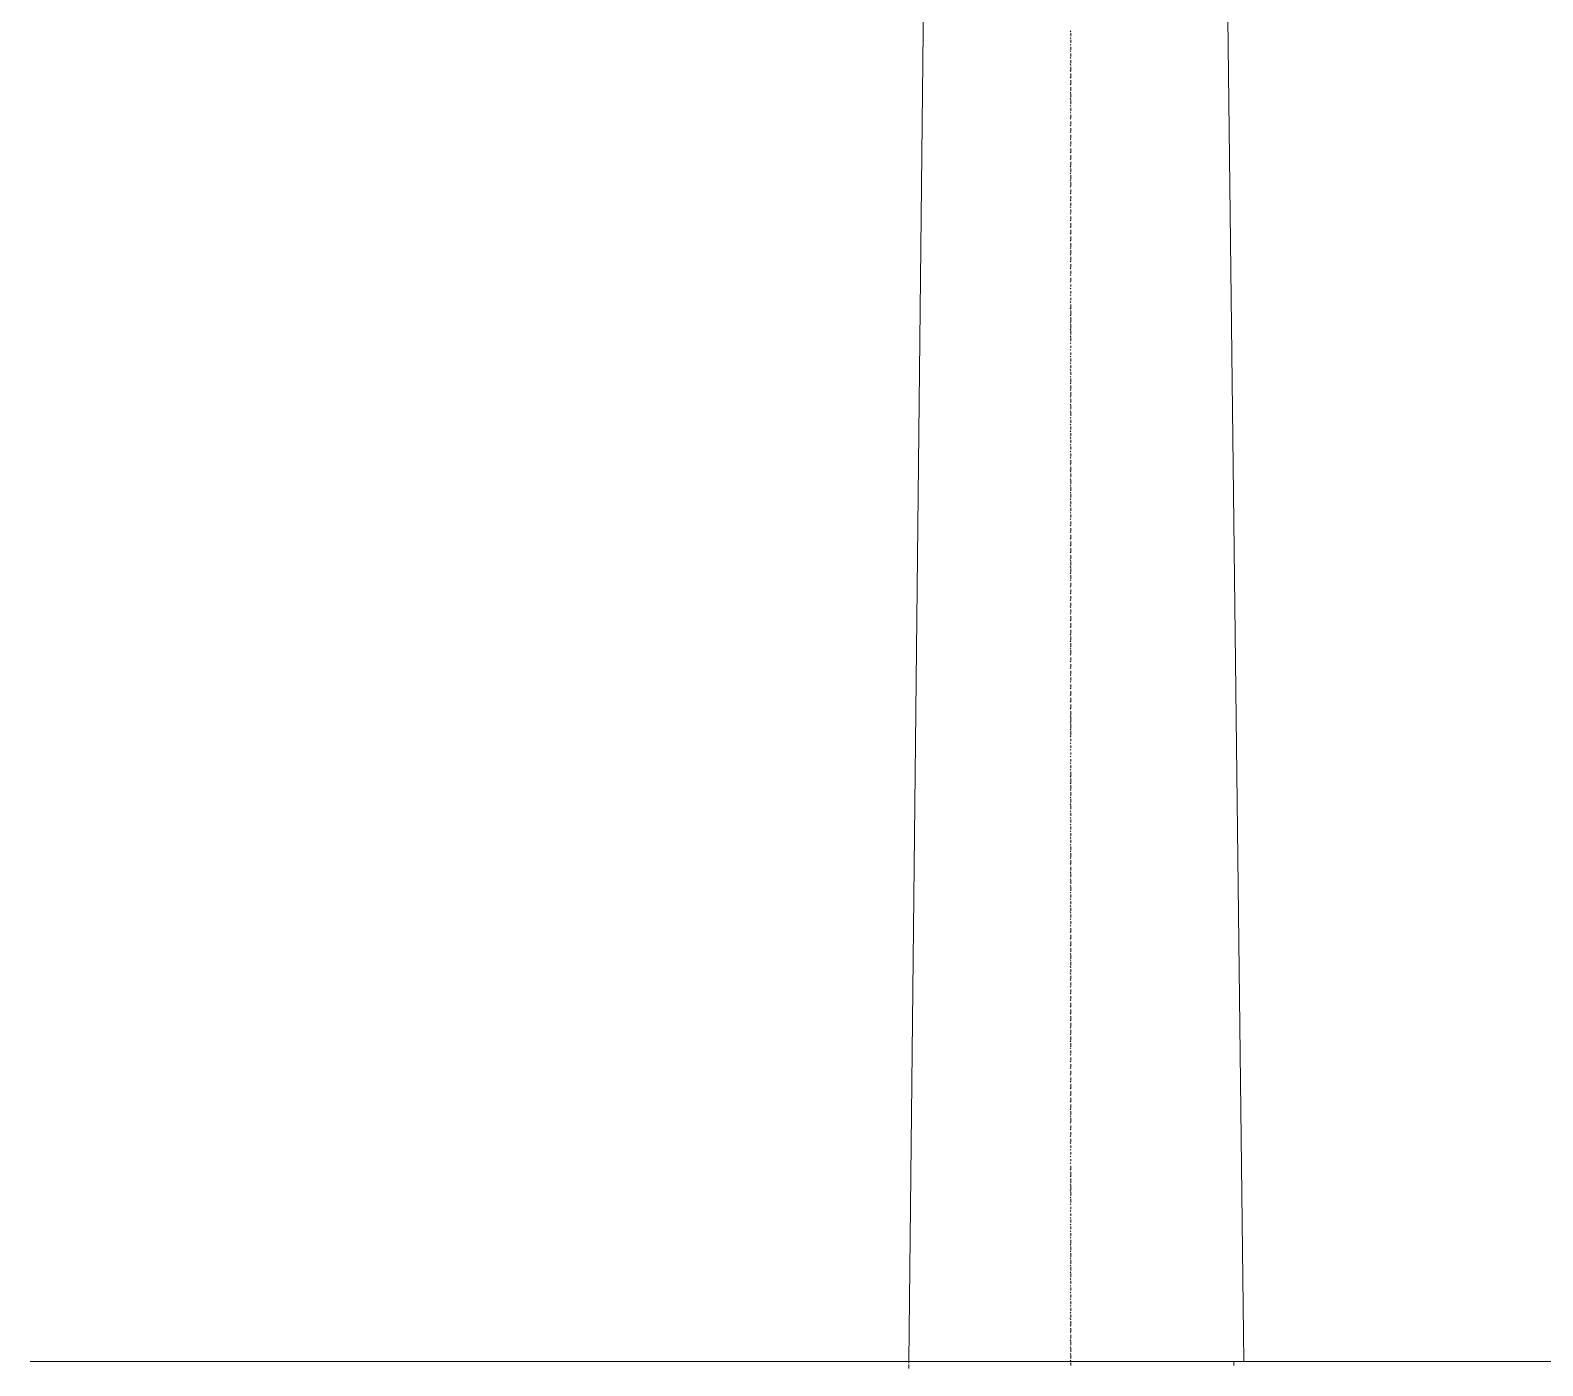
# Model space of a CAD drawing. Header units: millimetres. Extents: x 2928 to 3112, y 1220 to 1280.
# Drawn here: x 3039.509 to 3042.855, y 1232.424 to 1235.379 of the extents above; entities that cross this region are included whole.
import ezdxf

# ---------------------------------------------------------------- set-up
doc = ezdxf.new("R2010")
doc.units = ezdxf.units.MM

msp = doc.modelspace()

# ---------------------------------------------------------------- linework, layer by layer
at = {"color": 7, "linetype": 'Continuous', "lineweight": 5, "true_color": 0x000007}
for points in [[(3041.4529, 1232.43348), (3041.60507, 1246.53539), (3041.60507, 1246.53539)], [(3042.02683, 1246.49569), (3042.19389, 1232.43348), (3042.19389, 1232.43348)]]:
    msp.add_lwpolyline(points, dxfattribs=at)
at = {"color": 252, "linetype": 'Continuous', "lineweight": 13, "true_color": 0x989898}
for points in [[(3041.81182, 1235.37593), (3041.81016, 1235.37758), (3041.81016, 1235.37758)], [(3041.81182, 1235.36104), (3041.81016, 1235.3627), (3041.81016, 1235.3627)], [(3041.81182, 1235.366), (3041.81182, 1235.37262), (3041.81182, 1235.37262)], [(3041.81182, 1235.35112), (3041.81182, 1235.35773), (3041.81182, 1235.35773)], [(3041.81182, 1235.34616), (3041.81016, 1235.34781), (3041.81016, 1235.34781)], [(3041.81182, 1235.33127), (3041.81016, 1235.33458), (3041.81016, 1235.33458)], [(3041.81182, 1235.31638), (3041.81016, 1235.31969), (3041.81016, 1235.31969)], [(3041.81182, 1235.33623), (3041.81182, 1235.34285), (3041.81182, 1235.34285)], [(3041.81182, 1235.32135), (3041.81182, 1235.32796), (3041.81182, 1235.32796)], [(3041.81182, 1235.3015), (3041.81016, 1235.30481), (3041.81016, 1235.30481)], [(3041.81182, 1235.28827), (3041.81016, 1235.28992), (3041.81016, 1235.28992)], [(3041.81182, 1235.30646), (3041.81182, 1235.31308), (3041.81182, 1235.31308)], [(3041.81182, 1235.28992), (3041.81182, 1235.29819), (3041.81182, 1235.29819)], [(3041.81182, 1235.27503), (3041.81182, 1235.2833), (3041.81182, 1235.2833)], [(3041.81182, 1235.27338), (3041.81016, 1235.27503), (3041.81016, 1235.27503)], [(3041.81182, 1235.25849), (3041.81016, 1235.26015), (3041.81016, 1235.26015)], [(3041.81182, 1235.26015), (3041.81182, 1235.26842), (3041.81182, 1235.26842)], [(3041.81182, 1235.24526), (3041.81182, 1235.25353), (3041.81182, 1235.25353)], [(3041.81182, 1235.2403), (3041.81016, 1235.24195), (3041.81016, 1235.24195)], [(3041.81182, 1235.22541), (3041.81016, 1235.22872), (3041.81016, 1235.22872)], [(3041.81182, 1235.23038), (3041.81182, 1235.23865), (3041.81182, 1235.23865)], [(3041.81182, 1235.21549), (3041.81182, 1235.22376), (3041.81182, 1235.22376)], [(3041.81182, 1235.21053), (3041.81016, 1235.21384), (3041.81016, 1235.21384)], [(3041.81182, 1235.19564), (3041.81016, 1235.19895), (3041.81016, 1235.19895)], [(3041.81182, 1235.18241), (3041.81016, 1235.18407), (3041.81016, 1235.18407)], [(3041.81182, 1235.20061), (3041.81182, 1235.20722), (3041.81182, 1235.20722)], [(3041.81182, 1235.18572), (3041.81182, 1235.19234), (3041.81182, 1235.19234)], [(3041.81182, 1235.16753), (3041.81016, 1235.16918), (3041.81016, 1235.16918)], [(3041.81182, 1235.15264), (3041.81016, 1235.15429), (3041.81016, 1235.15429)], [(3041.81182, 1235.17083), (3041.81182, 1235.17745), (3041.81182, 1235.17745)], [(3041.81182, 1235.15595), (3041.81182, 1235.16256), (3041.81182, 1235.16256)], [(3041.81182, 1235.13775), (3041.81016, 1235.13941), (3041.81016, 1235.13941)], [(3041.81182, 1235.12287), (3041.81016, 1235.12452), (3041.81016, 1235.12452)], [(3041.81182, 1235.14106), (3041.81182, 1235.14768), (3041.81182, 1235.14768)], [(3041.81182, 1235.12618), (3041.81182, 1235.13279), (3041.81182, 1235.13279)], [(3041.81182, 1235.10964), (3041.81182, 1235.11791), (3041.81182, 1235.11791)], [(3041.81182, 1235.10798), (3041.81016, 1235.10964), (3041.81016, 1235.10964)], [(3041.81182, 1235.0931), (3041.81016, 1235.09475), (3041.81016, 1235.09475)], [(3041.81182, 1235.09475), (3041.81182, 1235.10302), (3041.81182, 1235.10302)], [(3041.81182, 1235.07986), (3041.81182, 1235.08813), (3041.81182, 1235.08813)], [(3041.81182, 1235.07656), (3041.81016, 1235.07821), (3041.81016, 1235.07821)], [(3041.81182, 1235.06167), (3041.81016, 1235.06332), (3041.81016, 1235.06332)], [(3041.81182, 1235.06498), (3041.81182, 1235.07325), (3041.81182, 1235.07325)], [(3041.81182, 1235.05009), (3041.81182, 1235.05836), (3041.81182, 1235.05836)], [(3041.81182, 1235.04678), (3041.81016, 1235.04844), (3041.81016, 1235.04844)], [(3041.81182, 1235.0319), (3041.81016, 1235.03355), (3041.81016, 1235.03355)], [(3041.81182, 1235.01701), (3041.81016, 1235.01867), (3041.81016, 1235.01867)], [(3041.81182, 1235.03521), (3041.81182, 1235.04348), (3041.81182, 1235.04348)], [(3041.81182, 1235.02032), (3041.81182, 1235.02694), (3041.81182, 1235.02694)], [(3041.81182, 1235.00213), (3041.81016, 1235.00378), (3041.81016, 1235.00378)], [(3041.81182, 1234.98724), (3041.81016, 1234.98889), (3041.81016, 1234.98889)], [(3041.81182, 1235.00543), (3041.81182, 1235.01205), (3041.81182, 1235.01205)], [(3041.81182, 1234.99055), (3041.81182, 1234.99716), (3041.81182, 1234.99716)], [(3041.81182, 1234.97566), (3041.81182, 1234.98228), (3041.81182, 1234.98228)], [(3041.81182, 1234.97235), (3041.81016, 1234.97401), (3041.81016, 1234.97401)], [(3041.81182, 1234.95747), (3041.81016, 1234.95912), (3041.81016, 1234.95912)], [(3041.81182, 1234.96078), (3041.81182, 1234.96739), (3041.81182, 1234.96739)], [(3041.81182, 1234.94424), (3041.81182, 1234.95251), (3041.81182, 1234.95251)], [(3041.81182, 1234.94258), (3041.81016, 1234.94424), (3041.81016, 1234.94424)], [(3041.81182, 1234.9277), (3041.81016, 1234.92935), (3041.81016, 1234.92935)], [(3041.81182, 1234.92935), (3041.81182, 1234.93762), (3041.81182, 1234.93762)], [(3041.81182, 1234.91447), (3041.81182, 1234.92274), (3041.81182, 1234.92274)], [(3041.81182, 1234.91281), (3041.81016, 1234.91447), (3041.81016, 1234.91447)], [(3041.81182, 1234.89627), (3041.81016, 1234.89793), (3041.81016, 1234.89793)], [(3041.81182, 1234.88139), (3041.81016, 1234.88304), (3041.81016, 1234.88304)], [(3041.81182, 1234.89958), (3041.81182, 1234.90785), (3041.81182, 1234.90785)], [(3041.81182, 1234.88469), (3041.81182, 1234.89296), (3041.81182, 1234.89296)], [(3041.81182, 1234.8665), (3041.81016, 1234.86815), (3041.81016, 1234.86815)], [(3041.81182, 1234.85161), (3041.81016, 1234.85327), (3041.81016, 1234.85327)], [(3041.81182, 1234.86981), (3041.81182, 1234.87808), (3041.81182, 1234.87808)], [(3041.81182, 1234.85492), (3041.81182, 1234.86154), (3041.81182, 1234.86154)], [(3041.81182, 1234.83673), (3041.81016, 1234.83838), (3041.81016, 1234.83838)], [(3041.81182, 1234.82184), (3041.81016, 1234.8235), (3041.81016, 1234.8235)], [(3041.81182, 1234.84004), (3041.81182, 1234.84665), (3041.81182, 1234.84665)], [(3041.81182, 1234.82515), (3041.81182, 1234.83177), (3041.81182, 1234.83177)], [(3041.81182, 1234.81192), (3041.81182, 1234.81688), (3041.81182, 1234.81688)], [(3041.81182, 1234.80696), (3041.81016, 1234.80861), (3041.81016, 1234.80861)], [(3041.81182, 1234.79207), (3041.81016, 1234.79372), (3041.81016, 1234.79372)], [(3041.81182, 1234.79703), (3041.81182, 1234.80199), (3041.81182, 1234.80199)], [(3041.81182, 1234.78215), (3041.81182, 1234.78711), (3041.81182, 1234.78711)], [(3041.81182, 1234.77718), (3041.81016, 1234.77884), (3041.81016, 1234.77884)], [(3041.81182, 1234.7623), (3041.81016, 1234.76395), (3041.81016, 1234.76395)], [(3041.81182, 1234.74741), (3041.81016, 1234.74907), (3041.81016, 1234.74907)], [(3041.81182, 1234.76395), (3041.81182, 1234.77222), (3041.81182, 1234.77222)], [(3041.81182, 1234.74907), (3041.81182, 1234.75899), (3041.81182, 1234.75899)], [(3041.81182, 1234.73087), (3041.81016, 1234.73253), (3041.81016, 1234.73253)], [(3041.81182, 1234.71599), (3041.81016, 1234.71764), (3041.81016, 1234.71764)], [(3041.81182, 1234.73418), (3041.81182, 1234.7441), (3041.81182, 1234.7441)], [(3041.81182, 1234.71929), (3041.81182, 1234.72922), (3041.81182, 1234.72922)], [(3041.81182, 1234.70606), (3041.81182, 1234.71433), (3041.81182, 1234.71433)], [(3041.81182, 1234.7011), (3041.81016, 1234.70275), (3041.81016, 1234.70275)], [(3041.81182, 1234.68621), (3041.81016, 1234.68787), (3041.81016, 1234.68787)], [(3041.81182, 1234.69118), (3041.81182, 1234.69945), (3041.81182, 1234.69945)], [(3041.81182, 1234.67629), (3041.81182, 1234.68125), (3041.81182, 1234.68125)], [(3041.81182, 1234.67133), (3041.81016, 1234.67298), (3041.81016, 1234.67298)], [(3041.81182, 1234.65644), (3041.81016, 1234.6581), (3041.81016, 1234.6581)], [(3041.81182, 1234.6614), (3041.81182, 1234.66637), (3041.81182, 1234.66637)], [(3041.81182, 1234.64652), (3041.81182, 1234.65313), (3041.81182, 1234.65313)], [(3041.81182, 1234.64156), (3041.81016, 1234.64321), (3041.81016, 1234.64321)], [(3041.81182, 1234.62667), (3041.81016, 1234.62833), (3041.81016, 1234.62833)], [(3041.81182, 1234.63163), (3041.81182, 1234.63825), (3041.81182, 1234.63825)], [(3041.81182, 1234.61675), (3041.81182, 1234.62336), (3041.81182, 1234.62336)], [(3041.81182, 1234.61179), (3041.81016, 1234.61344), (3041.81016, 1234.61344)], [(3041.81182, 1234.5969), (3041.81016, 1234.59855), (3041.81016, 1234.59855)], [(3041.81182, 1234.58201), (3041.81016, 1234.58367), (3041.81016, 1234.58367)], [(3041.81182, 1234.60021), (3041.81182, 1234.60848), (3041.81182, 1234.60848)], [(3041.81182, 1234.58532), (3041.81182, 1234.59359), (3041.81182, 1234.59359)], [(3041.81182, 1234.56713), (3041.81016, 1234.56878), (3041.81016, 1234.56878)], [(3041.81182, 1234.55059), (3041.81016, 1234.55224), (3041.81016, 1234.55224)], [(3041.81182, 1234.57044), (3041.81182, 1234.57871), (3041.81182, 1234.57871)], [(3041.81182, 1234.55555), (3041.81182, 1234.56382), (3041.81182, 1234.56382)], [(3041.81182, 1234.54066), (3041.81182, 1234.54893), (3041.81182, 1234.54893)], [(3041.81182, 1234.5357), (3041.81016, 1234.53736), (3041.81016, 1234.53736)], [(3041.81182, 1234.52082), (3041.81016, 1234.52247), (3041.81016, 1234.52247)], [(3041.81182, 1234.52578), (3041.81182, 1234.53405), (3041.81182, 1234.53405)], [(3041.81182, 1234.51089), (3041.81182, 1234.51751), (3041.81182, 1234.51751)], [(3041.81182, 1234.50593), (3041.81016, 1234.50758), (3041.81016, 1234.50758)], [(3041.81182, 1234.49104), (3041.81016, 1234.4927), (3041.81016, 1234.4927)], [(3041.81182, 1234.49601), (3041.81182, 1234.50262), (3041.81182, 1234.50262)], [(3041.81182, 1234.48112), (3041.81182, 1234.48774), (3041.81182, 1234.48774)], [(3041.81182, 1234.47616), (3041.81016, 1234.47781), (3041.81016, 1234.47781)], [(3041.81182, 1234.46127), (3041.81016, 1234.46293), (3041.81016, 1234.46293)], [(3041.81182, 1234.44639), (3041.81016, 1234.44804), (3041.81016, 1234.44804)], [(3041.81182, 1234.46623), (3041.81182, 1234.47285), (3041.81182, 1234.47285)], [(3041.81182, 1234.45135), (3041.81182, 1234.45796), (3041.81182, 1234.45796)], [(3041.81182, 1234.4315), (3041.81016, 1234.43481), (3041.81016, 1234.43481)], [(3041.81182, 1234.41661), (3041.81016, 1234.41992), (3041.81016, 1234.41992)], [(3041.81182, 1234.43646), (3041.81182, 1234.44308), (3041.81182, 1234.44308)], [(3041.81182, 1234.41992), (3041.81182, 1234.42819), (3041.81182, 1234.42819)], [(3041.81182, 1234.40504), (3041.81182, 1234.41331), (3041.81182, 1234.41331)], [(3041.81182, 1234.40173), (3041.81016, 1234.40504), (3041.81016, 1234.40504)], [(3041.81182, 1234.38519), (3041.81016, 1234.38684), (3041.81016, 1234.38684)], [(3041.81182, 1234.39015), (3041.81182, 1234.39842), (3041.81182, 1234.39842)], [(3041.81182, 1234.37526), (3041.81182, 1234.38353), (3041.81182, 1234.38353)], [(3041.81182, 1234.3703), (3041.81016, 1234.37196), (3041.81016, 1234.37196)], [(3041.81182, 1234.35542), (3041.81016, 1234.35707), (3041.81016, 1234.35707)], [(3041.81182, 1234.36038), (3041.81182, 1234.36865), (3041.81182, 1234.36865)], [(3041.81182, 1234.34549), (3041.81182, 1234.35376), (3041.81182, 1234.35376)], [(3041.81182, 1234.34053), (3041.81016, 1234.34219), (3041.81016, 1234.34219)], [(3041.81182, 1234.32565), (3041.81016, 1234.32895), (3041.81016, 1234.32895)], [(3041.81182, 1234.31076), (3041.81016, 1234.31407), (3041.81016, 1234.31407)], [(3041.81182, 1234.33061), (3041.81182, 1234.33722), (3041.81182, 1234.33722)], [(3041.81182, 1234.31572), (3041.81182, 1234.32234), (3041.81182, 1234.32234)], [(3041.81182, 1234.29587), (3041.81016, 1234.29918), (3041.81016, 1234.29918)], [(3041.81182, 1234.28264), (3041.81016, 1234.2843), (3041.81016, 1234.2843)], [(3041.81182, 1234.30084), (3041.81182, 1234.30745), (3041.81182, 1234.30745)], [(3041.81182, 1234.28595), (3041.81182, 1234.29257), (3041.81182, 1234.29257)], [(3041.81182, 1234.26776), (3041.81016, 1234.26941), (3041.81016, 1234.26941)], [(3041.81182, 1234.25287), (3041.81016, 1234.25452), (3041.81016, 1234.25452)], [(3041.81182, 1234.27106), (3041.81182, 1234.27768), (3041.81182, 1234.27768)], [(3041.81182, 1234.25452), (3041.81182, 1234.26279), (3041.81182, 1234.26279)], [(3041.81182, 1234.23964), (3041.81182, 1234.24791), (3041.81182, 1234.24791)], [(3041.81182, 1234.23798), (3041.81016, 1234.23964), (3041.81016, 1234.23964)], [(3041.81182, 1234.2231), (3041.81016, 1234.22475), (3041.81016, 1234.22475)], [(3041.81182, 1234.22475), (3041.81182, 1234.23302), (3041.81182, 1234.23302)], [(3041.81182, 1234.20987), (3041.81182, 1234.21814), (3041.81182, 1234.21814)], [(3041.81182, 1234.2049), (3041.81016, 1234.20821), (3041.81016, 1234.20821)], [(3041.81182, 1234.19002), (3041.81016, 1234.19333), (3041.81016, 1234.19333)], [(3041.81182, 1234.19498), (3041.81182, 1234.20325), (3041.81182, 1234.20325)], [(3041.81182, 1234.18009), (3041.81182, 1234.18836), (3041.81182, 1234.18836)], [(3041.81182, 1234.17679), (3041.81016, 1234.17844), (3041.81016, 1234.17844)], [(3041.81182, 1234.1619), (3041.81016, 1234.16355), (3041.81016, 1234.16355)], [(3041.81182, 1234.14701), (3041.81016, 1234.14867), (3041.81016, 1234.14867)], [(3041.81182, 1234.16521), (3041.81182, 1234.17348), (3041.81182, 1234.17348)], [(3041.81182, 1234.15032), (3041.81182, 1234.15694), (3041.81182, 1234.15694)], [(3041.81182, 1234.13213), (3041.81016, 1234.13378), (3041.81016, 1234.13378)], [(3041.81182, 1234.11724), (3041.81016, 1234.1189), (3041.81016, 1234.1189)], [(3041.81182, 1234.13544), (3041.81182, 1234.14205), (3041.81182, 1234.14205)], [(3041.81182, 1234.12055), (3041.81182, 1234.12717), (3041.81182, 1234.12717)], [(3041.81182, 1234.10566), (3041.81182, 1234.11228), (3041.81182, 1234.11228)], [(3041.81182, 1234.10236), (3041.81016, 1234.10401), (3041.81016, 1234.10401)], [(3041.81182, 1234.08747), (3041.81016, 1234.08912), (3041.81016, 1234.08912)], [(3041.81182, 1234.09078), (3041.81182, 1234.09739), (3041.81182, 1234.09739)], [(3041.81182, 1234.07424), (3041.81182, 1234.08251), (3041.81182, 1234.08251)], [(3041.81182, 1234.07259), (3041.81016, 1234.07424), (3041.81016, 1234.07424)], [(3041.81182, 1234.0577), (3041.81016, 1234.05935), (3041.81016, 1234.05935)], [(3041.81182, 1234.05935), (3041.81182, 1234.06762), (3041.81182, 1234.06762)], [(3041.81182, 1234.04447), (3041.81182, 1234.05274), (3041.81182, 1234.05274)], [(3041.81182, 1234.04116), (3041.81016, 1234.04281), (3041.81016, 1234.04281)], [(3041.81182, 1234.02627), (3041.81016, 1234.02793), (3041.81016, 1234.02793)], [(3041.81182, 1234.01139), (3041.81016, 1234.01304), (3041.81016, 1234.01304)], [(3041.81182, 1234.02958), (3041.81182, 1234.03785), (3041.81182, 1234.03785)], [(3041.81182, 1234.0147), (3041.81182, 1234.02297), (3041.81182, 1234.02297)], [(3041.81182, 1233.9965), (3041.81016, 1233.99816), (3041.81016, 1233.99816)], [(3041.81182, 1233.98162), (3041.81016, 1233.98327), (3041.81016, 1233.98327)], [(3041.81182, 1233.99981), (3041.81182, 1234.00808), (3041.81182, 1234.00808)], [(3041.81182, 1233.98492), (3041.81182, 1233.99154), (3041.81182, 1233.99154)], [(3041.81182, 1233.96673), (3041.81016, 1233.96838), (3041.81016, 1233.96838)], [(3041.81182, 1233.95184), (3041.81016, 1233.9535), (3041.81016, 1233.9535)], [(3041.81182, 1233.97004), (3041.81182, 1233.97665), (3041.81182, 1233.97665)], [(3041.81182, 1233.95515), (3041.81182, 1233.96177), (3041.81182, 1233.96177)], [(3041.81182, 1233.94027), (3041.81182, 1233.94688), (3041.81182, 1233.94688)], [(3041.81182, 1233.93696), (3041.81016, 1233.93861), (3041.81016, 1233.93861)], [(3041.81182, 1233.92207), (3041.81016, 1233.92373), (3041.81016, 1233.92373)], [(3041.81182, 1233.92538), (3041.81182, 1233.932), (3041.81182, 1233.932)], [(3041.81182, 1233.90884), (3041.81182, 1233.91711), (3041.81182, 1233.91711)], [(3041.81182, 1233.90719), (3041.81016, 1233.90884), (3041.81016, 1233.90884)], [(3041.81182, 1233.8923), (3041.81016, 1233.89395), (3041.81016, 1233.89395)], [(3041.81182, 1233.87741), (3041.81016, 1233.87907), (3041.81016, 1233.87907)], [(3041.81182, 1233.89395), (3041.81182, 1233.90222), (3041.81182, 1233.90222)], [(3041.81182, 1233.87907), (3041.81182, 1233.88734), (3041.81182, 1233.88734)], [(3041.81182, 1233.86087), (3041.81016, 1233.86253), (3041.81016, 1233.86253)], [(3041.81182, 1233.84599), (3041.81016, 1233.84764), (3041.81016, 1233.84764)], [(3041.81182, 1233.86418), (3041.81182, 1233.87245), (3041.81182, 1233.87245)], [(3041.81182, 1233.8493), (3041.81182, 1233.85922), (3041.81182, 1233.85922)], [(3041.81182, 1233.83441), (3041.81182, 1233.84433), (3041.81182, 1233.84433)], [(3041.81182, 1233.8311), (3041.81016, 1233.83276), (3041.81016, 1233.83276)], [(3041.81182, 1233.81622), (3041.81016, 1233.81787), (3041.81016, 1233.81787)], [(3041.81182, 1233.81952), (3041.81182, 1233.82945), (3041.81182, 1233.82945)], [(3041.81182, 1233.80629), (3041.81182, 1233.81125), (3041.81182, 1233.81125)], [(3041.81182, 1233.80133), (3041.81016, 1233.80298), (3041.81016, 1233.80298)], [(3041.81182, 1233.78645), (3041.81016, 1233.7881), (3041.81016, 1233.7881)], [(3041.81182, 1233.79141), (3041.81182, 1233.79637), (3041.81182, 1233.79637)], [(3041.81182, 1233.77652), (3041.81182, 1233.78148), (3041.81182, 1233.78148)], [(3041.81182, 1233.77156), (3041.81016, 1233.77321), (3041.81016, 1233.77321)], [(3041.81182, 1233.75667), (3041.81016, 1233.75833), (3041.81016, 1233.75833)], [(3041.81182, 1233.76164), (3041.81182, 1233.7666), (3041.81182, 1233.7666)], [(3041.81182, 1233.74675), (3041.81182, 1233.75337), (3041.81182, 1233.75337)], [(3041.81182, 1233.74179), (3041.81016, 1233.74344), (3041.81016, 1233.74344)], [(3041.81182, 1233.7269), (3041.81016, 1233.72856), (3041.81016, 1233.72856)], [(3041.81182, 1233.71202), (3041.81016, 1233.71367), (3041.81016, 1233.71367)], [(3041.81182, 1233.72856), (3041.81182, 1233.73848), (3041.81182, 1233.73848)], [(3041.81182, 1233.71367), (3041.81182, 1233.72359), (3041.81182, 1233.72359)], [(3041.81182, 1233.69713), (3041.81016, 1233.69878), (3041.81016, 1233.69878)], [(3041.81182, 1233.68059), (3041.81016, 1233.68224), (3041.81016, 1233.68224)], [(3041.81182, 1233.70044), (3041.81182, 1233.70871), (3041.81182, 1233.70871)], [(3041.81182, 1233.68555), (3041.81182, 1233.69382), (3041.81182, 1233.69382)], [(3041.81182, 1233.67067), (3041.81182, 1233.67894), (3041.81182, 1233.67894)], [(3041.81182, 1233.6657), (3041.81016, 1233.66736), (3041.81016, 1233.66736)], [(3041.81182, 1233.65082), (3041.81016, 1233.65247), (3041.81016, 1233.65247)], [(3041.81182, 1233.65578), (3041.81182, 1233.66405), (3041.81182, 1233.66405)], [(3041.81182, 1233.64089), (3041.81182, 1233.64751), (3041.81182, 1233.64751)], [(3041.81182, 1233.63593), (3041.81016, 1233.63759), (3041.81016, 1233.63759)], [(3041.81182, 1233.62105), (3041.81016, 1233.6227), (3041.81016, 1233.6227)], [(3041.81182, 1233.62601), (3041.81182, 1233.63262), (3041.81182, 1233.63262)], [(3041.81182, 1233.61112), (3041.81182, 1233.61774), (3041.81182, 1233.61774)], [(3041.81182, 1233.60616), (3041.81016, 1233.60781), (3041.81016, 1233.60781)], [(3041.81182, 1233.59127), (3041.81016, 1233.59293), (3041.81016, 1233.59293)], [(3041.81182, 1233.57639), (3041.81016, 1233.57804), (3041.81016, 1233.57804)], [(3041.81182, 1233.59624), (3041.81182, 1233.60285), (3041.81182, 1233.60285)], [(3041.81182, 1233.58135), (3041.81182, 1233.58797), (3041.81182, 1233.58797)], [(3041.81182, 1233.5615), (3041.81016, 1233.56316), (3041.81016, 1233.56316)], [(3041.81182, 1233.54662), (3041.81016, 1233.54827), (3041.81016, 1233.54827)], [(3041.81182, 1233.56481), (3041.81182, 1233.57308), (3041.81182, 1233.57308)], [(3041.81182, 1233.54992), (3041.81182, 1233.55819), (3041.81182, 1233.55819)], [(3041.81182, 1233.53504), (3041.81182, 1233.54331), (3041.81182, 1233.54331)], [(3041.81182, 1233.53173), (3041.81016, 1233.53504), (3041.81016, 1233.53504)], [(3041.81182, 1233.51519), (3041.81016, 1233.51684), (3041.81016, 1233.51684)], [(3041.81182, 1233.52015), (3041.81182, 1233.52842), (3041.81182, 1233.52842)], [(3041.81182, 1233.50527), (3041.81182, 1233.51354), (3041.81182, 1233.51354)], [(3041.81182, 1233.50031), (3041.81016, 1233.50196), (3041.81016, 1233.50196)], [(3041.81182, 1233.48542), (3041.81016, 1233.48707), (3041.81016, 1233.48707)], [(3041.81182, 1233.49038), (3041.81182, 1233.49865), (3041.81182, 1233.49865)], [(3041.81182, 1233.4755), (3041.81182, 1233.48377), (3041.81182, 1233.48377)], [(3041.81182, 1233.47053), (3041.81016, 1233.47219), (3041.81016, 1233.47219)], [(3041.81182, 1233.45565), (3041.81016, 1233.4573), (3041.81016, 1233.4573)], [(3041.81182, 1233.46061), (3041.81182, 1233.46723), (3041.81182, 1233.46723)], [(3041.81182, 1233.44572), (3041.81182, 1233.45234), (3041.81182, 1233.45234)], [(3041.81182, 1233.44076), (3041.81016, 1233.44242), (3041.81016, 1233.44242)], [(3041.81182, 1233.42588), (3041.81016, 1233.42918), (3041.81016, 1233.42918)], [(3041.81182, 1233.41099), (3041.81016, 1233.4143), (3041.81016, 1233.4143)], [(3041.81182, 1233.43084), (3041.81182, 1233.43745), (3041.81182, 1233.43745)], [(3041.81182, 1233.41595), (3041.81182, 1233.42257), (3041.81182, 1233.42257)], [(3041.81182, 1233.3961), (3041.81016, 1233.39941), (3041.81016, 1233.39941)], [(3041.81182, 1233.38287), (3041.81016, 1233.38453), (3041.81016, 1233.38453)], [(3041.81182, 1233.40107), (3041.81182, 1233.40768), (3041.81182, 1233.40768)], [(3041.81182, 1233.38453), (3041.81182, 1233.3928), (3041.81182, 1233.3928)], [(3041.81182, 1233.36964), (3041.81182, 1233.37791), (3041.81182, 1233.37791)], [(3041.81182, 1233.36799), (3041.81016, 1233.36964), (3041.81016, 1233.36964)], [(3041.81182, 1233.3531), (3041.81016, 1233.35475), (3041.81016, 1233.35475)], [(3041.81182, 1233.35475), (3041.81182, 1233.36302), (3041.81182, 1233.36302)], [(3041.81182, 1233.33987), (3041.81182, 1233.34814), (3041.81182, 1233.34814)], [(3041.81182, 1233.33491), (3041.81016, 1233.33656), (3041.81016, 1233.33656)], [(3041.81182, 1233.32002), (3041.81016, 1233.32333), (3041.81016, 1233.32333)], [(3041.81182, 1233.32498), (3041.81182, 1233.33325), (3041.81182, 1233.33325)], [(3041.81182, 1233.3101), (3041.81182, 1233.31837), (3041.81182, 1233.31837)], [(3041.81182, 1233.30513), (3041.81016, 1233.30844), (3041.81016, 1233.30844)], [(3041.81182, 1233.29025), (3041.81016, 1233.29356), (3041.81016, 1233.29356)], [(3041.81182, 1233.27702), (3041.81016, 1233.27867), (3041.81016, 1233.27867)], [(3041.81182, 1233.29521), (3041.81182, 1233.30183), (3041.81182, 1233.30183)], [(3041.81182, 1233.28032), (3041.81182, 1233.28694), (3041.81182, 1233.28694)], [(3041.81182, 1233.26213), (3041.81016, 1233.26378), (3041.81016, 1233.26378)], [(3041.81182, 1233.24724), (3041.81016, 1233.2489), (3041.81016, 1233.2489)], [(3041.81182, 1233.26544), (3041.81182, 1233.27205), (3041.81182, 1233.27205)], [(3041.81182, 1233.25055), (3041.81182, 1233.25717), (3041.81182, 1233.25717)], [(3041.81182, 1233.23567), (3041.81182, 1233.24228), (3041.81182, 1233.24228)], [(3041.81182, 1233.23236), (3041.81016, 1233.23401), (3041.81016, 1233.23401)], [(3041.81182, 1233.21747), (3041.81016, 1233.21913), (3041.81016, 1233.21913)], [(3041.81182, 1233.21913), (3041.81182, 1233.2274), (3041.81182, 1233.2274)], [(3041.81182, 1233.20424), (3041.81182, 1233.21251), (3041.81182, 1233.21251)], [(3041.81182, 1233.20259), (3041.81016, 1233.20424), (3041.81016, 1233.20424)], [(3041.81182, 1233.1877), (3041.81016, 1233.18936), (3041.81016, 1233.18936)], [(3041.81182, 1233.18936), (3041.81182, 1233.19763), (3041.81182, 1233.19763)], [(3041.81182, 1233.17447), (3041.81182, 1233.18274), (3041.81182, 1233.18274)], [(3041.81182, 1233.17116), (3041.81016, 1233.17282), (3041.81016, 1233.17282)], [(3041.81182, 1233.15628), (3041.81016, 1233.15793), (3041.81016, 1233.15793)], [(3041.81182, 1233.14139), (3041.81016, 1233.14304), (3041.81016, 1233.14304)], [(3041.81182, 1233.15958), (3041.81182, 1233.16785), (3041.81182, 1233.16785)], [(3041.81182, 1233.1447), (3041.81182, 1233.15297), (3041.81182, 1233.15297)], [(3041.81182, 1233.1265), (3041.81016, 1233.12816), (3041.81016, 1233.12816)], [(3041.81182, 1233.11162), (3041.81016, 1233.11327), (3041.81016, 1233.11327)], [(3041.81182, 1233.12981), (3041.81182, 1233.13808), (3041.81182, 1233.13808)], [(3041.81182, 1233.11493), (3041.81182, 1233.12154), (3041.81182, 1233.12154)], [(3041.81182, 1233.09673), (3041.81016, 1233.09839), (3041.81016, 1233.09839)], [(3041.81182, 1233.08185), (3041.81016, 1233.0835), (3041.81016, 1233.0835)], [(3041.81182, 1233.10004), (3041.81182, 1233.10666), (3041.81182, 1233.10666)], [(3041.81182, 1233.08515), (3041.81182, 1233.09177), (3041.81182, 1233.09177)], [(3041.81182, 1233.07027), (3041.81182, 1233.07688), (3041.81182, 1233.07688)], [(3041.81182, 1233.06696), (3041.81016, 1233.06861), (3041.81016, 1233.06861)], [(3041.81182, 1233.05207), (3041.81016, 1233.05373), (3041.81016, 1233.05373)], [(3041.81182, 1233.05538), (3041.81182, 1233.062), (3041.81182, 1233.062)], [(3041.81182, 1233.03884), (3041.81182, 1233.04711), (3041.81182, 1233.04711)], [(3041.81182, 1233.03719), (3041.81016, 1233.03884), (3041.81016, 1233.03884)], [(3041.81182, 1233.0223), (3041.81016, 1233.02396), (3041.81016, 1233.02396)], [(3041.81182, 1233.00742), (3041.81016, 1233.00907), (3041.81016, 1233.00907)], [(3041.81182, 1233.02396), (3041.81182, 1233.03223), (3041.81182, 1233.03223)], [(3041.81182, 1233.00907), (3041.81182, 1233.01734), (3041.81182, 1233.01734)], [(3041.81182, 1232.99088), (3041.81016, 1232.99253), (3041.81016, 1232.99253)], [(3041.81182, 1232.97599), (3041.81016, 1232.97764), (3041.81016, 1232.97764)], [(3041.81182, 1232.99418), (3041.81182, 1233.00245), (3041.81182, 1233.00245)], [(3041.81182, 1232.9793), (3041.81182, 1232.98757), (3041.81182, 1232.98757)], [(3041.81182, 1232.9611), (3041.81016, 1232.96276), (3041.81016, 1232.96276)], [(3041.81182, 1232.94622), (3041.81016, 1232.94787), (3041.81016, 1232.94787)], [(3041.81182, 1232.96441), (3041.81182, 1232.97268), (3041.81182, 1232.97268)], [(3041.81182, 1232.94953), (3041.81182, 1232.95614), (3041.81182, 1232.95614)], [(3041.81182, 1232.93464), (3041.81182, 1232.94126), (3041.81182, 1232.94126)], [(3041.81182, 1232.93133), (3041.81016, 1232.93299), (3041.81016, 1232.93299)], [(3041.81182, 1232.91645), (3041.81016, 1232.9181), (3041.81016, 1232.9181)], [(3041.81182, 1232.91976), (3041.81182, 1232.92637), (3041.81182, 1232.92637)], [(3041.81182, 1232.90652), (3041.81182, 1232.91149), (3041.81182, 1232.91149)], [(3041.81182, 1232.90156), (3041.81016, 1232.90322), (3041.81016, 1232.90322)], [(3041.81182, 1232.88668), (3041.81016, 1232.88833), (3041.81016, 1232.88833)], [(3041.81182, 1232.89164), (3041.81182, 1232.8966), (3041.81182, 1232.8966)], [(3041.81182, 1232.87675), (3041.81182, 1232.88171), (3041.81182, 1232.88171)], [(3041.81182, 1232.87179), (3041.81016, 1232.87344), (3041.81016, 1232.87344)], [(3041.81182, 1232.8569), (3041.81016, 1232.85856), (3041.81016, 1232.85856)], [(3041.81182, 1232.84202), (3041.81016, 1232.84367), (3041.81016, 1232.84367)], [(3041.81182, 1232.85856), (3041.81182, 1232.86683), (3041.81182, 1232.86683)], [(3041.81182, 1232.84367), (3041.81182, 1232.8536), (3041.81182, 1232.8536)], [(3041.81182, 1232.82548), (3041.81016, 1232.82713), (3041.81016, 1232.82713)], [(3041.81182, 1232.81059), (3041.81016, 1232.81225), (3041.81016, 1232.81225)], [(3041.81182, 1232.82879), (3041.81182, 1232.83871), (3041.81182, 1232.83871)], [(3041.81182, 1232.8139), (3041.81182, 1232.82382), (3041.81182, 1232.82382)], [(3041.81182, 1232.80067), (3041.81182, 1232.80894), (3041.81182, 1232.80894)], [(3041.81182, 1232.79571), (3041.81016, 1232.79736), (3041.81016, 1232.79736)], [(3041.81182, 1232.78082), (3041.81016, 1232.78247), (3041.81016, 1232.78247)], [(3041.81182, 1232.78578), (3041.81182, 1232.79405), (3041.81182, 1232.79405)], [(3041.81182, 1232.7709), (3041.81182, 1232.77586), (3041.81182, 1232.77586)], [(3041.81182, 1232.76593), (3041.81016, 1232.76759), (3041.81016, 1232.76759)], [(3041.81182, 1232.75105), (3041.81016, 1232.7527), (3041.81016, 1232.7527)], [(3041.81182, 1232.75601), (3041.81182, 1232.76097), (3041.81182, 1232.76097)], [(3041.81182, 1232.74112), (3041.81182, 1232.74774), (3041.81182, 1232.74774)], [(3041.81182, 1232.73616), (3041.81016, 1232.73782), (3041.81016, 1232.73782)], [(3041.81182, 1232.72128), (3041.81016, 1232.72293), (3041.81016, 1232.72293)], [(3041.81182, 1232.70639), (3041.81016, 1232.70804), (3041.81016, 1232.70804)], [(3041.81182, 1232.72624), (3041.81182, 1232.73285), (3041.81182, 1232.73285)], [(3041.81182, 1232.71135), (3041.81182, 1232.71797), (3041.81182, 1232.71797)], [(3041.81182, 1232.6915), (3041.81016, 1232.69316), (3041.81016, 1232.69316)], [(3041.81182, 1232.67662), (3041.81016, 1232.67827), (3041.81016, 1232.67827)], [(3041.81182, 1232.69481), (3041.81182, 1232.70308), (3041.81182, 1232.70308)], [(3041.81182, 1232.67993), (3041.81182, 1232.6882), (3041.81182, 1232.6882)], [(3041.81182, 1232.66504), (3041.81182, 1232.67331), (3041.81182, 1232.67331)], [(3041.81182, 1232.66173), (3041.81016, 1232.66339), (3041.81016, 1232.66339)], [(3041.81182, 1232.64519), (3041.81016, 1232.64685), (3041.81016, 1232.64685)], [(3041.81182, 1232.65016), (3041.81182, 1232.65842), (3041.81182, 1232.65842)], [(3041.81182, 1232.63527), (3041.81182, 1232.64354), (3041.81182, 1232.64354)], [(3041.81182, 1232.63031), (3041.81016, 1232.63196), (3041.81016, 1232.63196)], [(3041.81182, 1232.61542), (3041.81016, 1232.61708), (3041.81016, 1232.61708)], [(3041.81182, 1232.62038), (3041.81182, 1232.62865), (3041.81182, 1232.62865)], [(3041.81182, 1232.6055), (3041.81182, 1232.61211), (3041.81182, 1232.61211)], [(3041.81182, 1232.60054), (3041.81016, 1232.60219), (3041.81016, 1232.60219)], [(3041.81182, 1232.58565), (3041.81016, 1232.5873), (3041.81016, 1232.5873)], [(3041.81182, 1232.59061), (3041.81182, 1232.59723), (3041.81182, 1232.59723)], [(3041.81182, 1232.57573), (3041.81182, 1232.58234), (3041.81182, 1232.58234)], [(3041.81182, 1232.57076), (3041.81016, 1232.57242), (3041.81016, 1232.57242)], [(3041.81182, 1232.55588), (3041.81016, 1232.55753), (3041.81016, 1232.55753)], [(3041.81182, 1232.54099), (3041.81016, 1232.54265), (3041.81016, 1232.54265)], [(3041.81182, 1232.56084), (3041.81182, 1232.56746), (3041.81182, 1232.56746)], [(3041.81182, 1232.54595), (3041.81182, 1232.55257), (3041.81182, 1232.55257)], [(3041.81182, 1232.52611), (3041.81016, 1232.52941), (3041.81016, 1232.52941)], [(3041.81182, 1232.51122), (3041.81016, 1232.51453), (3041.81016, 1232.51453)], [(3041.81182, 1232.53107), (3041.81182, 1232.53768), (3041.81182, 1232.53768)], [(3041.81182, 1232.51453), (3041.81182, 1232.5228), (3041.81182, 1232.5228)], [(3041.81182, 1232.49964), (3041.81182, 1232.50791), (3041.81182, 1232.50791)], [(3041.81182, 1232.49633), (3041.81016, 1232.49964), (3041.81016, 1232.49964)], [(3041.81182, 1232.47979), (3041.81016, 1232.48145), (3041.81016, 1232.48145)], [(3041.81182, 1232.48476), (3041.81182, 1232.49303), (3041.81182, 1232.49303)], [(3041.81182, 1232.46987), (3041.81182, 1232.47814), (3041.81182, 1232.47814)], [(3041.81182, 1232.46491), (3041.81016, 1232.46656), (3041.81016, 1232.46656)], [(3041.81182, 1232.45002), (3041.81016, 1232.45168), (3041.81016, 1232.45168)], [(3041.81182, 1232.45498), (3041.81182, 1232.46325), (3041.81182, 1232.46325)], [(3041.81182, 1232.4401), (3041.81182, 1232.44837), (3041.81182, 1232.44837)], [(3041.4529, 1232.43017), (3041.4529, 1232.43348), (3041.4529, 1232.43348)], [(3041.4529, 1232.4186), (3041.4529, 1232.42687), (3041.4529, 1232.42687)], [(3041.81182, 1232.43514), (3041.81016, 1232.43679), (3041.81016, 1232.43679)], [(3041.81182, 1232.42521), (3041.81182, 1232.43183), (3041.81182, 1232.43183)], [(3042.17239, 1232.43348), (3042.17239, 1232.42521), (3042.17239, 1232.42521)]]:
    msp.add_lwpolyline(points, dxfattribs=at)
at = {"color": 7, "linetype": 'Continuous', "lineweight": 20, "true_color": 0x000007}
msp.add_lwpolyline([(3046.2015, 1232.43348), (3039.50946, 1232.43348), (3039.50946, 1232.43348)], dxfattribs=at)

doc.saveas('drawing.dxf')
